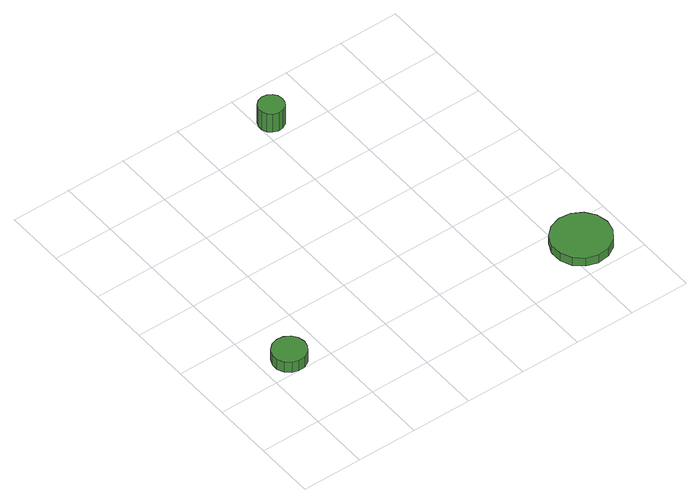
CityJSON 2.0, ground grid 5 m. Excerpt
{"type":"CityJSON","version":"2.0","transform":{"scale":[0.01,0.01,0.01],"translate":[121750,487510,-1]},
"CityObjects":{
"tree1":{"type":"SolitaryVegetationObject","attributes":{"function":"something"},"geometry":[{"type":"MultiSurface","lod":"1","boundaries":[[[0,1,2,3,4,5,6,7,8,9,10,11,12,13,14]],[[15,16,17,18,19,20,21,22,23,24,25,26,27,28,29]],[[0,29,28,1]],[[1,28,27,2]],[[2,27,26,3]],[[3,26,25,4]],[[4,25,24,5]],[[5,24,23,6]],[[6,23,22,7]],[[7,22,21,8]],[[8,21,20,9]],[[9,20,19,10]],[[10,19,18,11]],[[11,18,17,12]],[[12,17,16,13]],[[13,16,15,14]],[[14,15,29,0]]]}]},
"tree2":{"type":"SolitaryVegetationObject","attributes":{"function":"something"},"geometry":[{"type":"MultiSurface","lod":"1","boundaries":[[[30,31,32,33,34,35,36,37,38,39,40,41,42,43,44]],[[45,46,47,48,49,50,51,52,53,54,55,56,57,58,59]],[[30,59,58,31]],[[31,58,57,32]],[[32,57,56,33]],[[33,56,55,34]],[[34,55,54,35]],[[35,54,53,36]],[[36,53,52,37]],[[37,52,51,38]],[[38,51,50,39]],[[39,50,49,40]],[[40,49,48,41]],[[41,48,47,42]],[[42,47,46,43]],[[43,46,45,44]],[[44,45,59,30]]]}]},
"tree3":{"type":"SolitaryVegetationObject","attributes":{"function":"something"},"geometry":[{"type":"MultiSurface","lod":"1","boundaries":[[[60,61,62,63,64,65,66,67,68,69,70,71,72,73,74]],[[75,76,77,78,79,80,81,82,83,84,85,86,87,88,89]],[[60,89,88,61]],[[61,88,87,62]],[[62,87,86,63]],[[63,86,85,64]],[[64,85,84,65]],[[65,84,83,66]],[[66,83,82,67]],[[67,82,81,68]],[[68,81,80,69]],[[69,80,79,70]],[[70,79,78,71]],[[71,78,77,72]],[[72,77,76,73]],[[73,76,75,74]],[[74,75,89,60]]]}]}
},
"vertices":[
[359,636,176],[347,692,176],[314,738,176],[264,767,176],[207,772,176],[153,755,176],[110,716,176],[87,664,176],[87,607,176],[110,555,176],[153,516,176],[207,499,176],[264,504,176],[314,533,176],[347,579,176],[347,579,71],[314,533,71],[264,504,71],[207,499,71],[153,516,71],[110,555,71],[87,607,71],[87,664,71],[110,716,71],[153,755,71],[207,772,71],[264,767,71],[314,738,71],[347,692,71],[359,636,71],
[1708,2662,252],[1699,2705,252],[1674,2740,252],[1636,2762,252],[1593,2766,252],[1552,2753,252],[1519,2724,252],[1502,2684,252],[1502,2641,252],[1519,2601,252],[1552,2572,252],[1593,2559,252],[1636,2563,252],[1674,2585,252],[1699,2620,252],[1699,2620,69],[1674,2585,69],[1636,2563,69],[1593,2559,69],[1552,2572,69],[1519,2601,69],[1502,2641,69],[1502,2684,69],[1519,2724,69],[1552,2753,69],[1593,2766,69],[1636,2762,69],[1674,2740,69],[1699,2705,69],[1708,2662,69],
[2884,297,150],[2863,394,150],[2804,475,150],[2718,525,150],[2618,535,150],[2524,504,150],[2449,438,150],[2409,346,150],[2409,247,150],[2449,155,150],[2524,89,150],[2618,58,150],[2718,68,150],[2804,118,150],[2863,199,150],[2863,199,71],[2804,118,71],[2718,68,71],[2618,58,71],[2524,89,71],[2449,155,71],[2409,247,71],[2409,346,71],[2449,438,71],[2524,504,71],[2618,535,71],[2718,525,71],[2804,475,71],[2863,394,71],[2884,297,71]
]}
